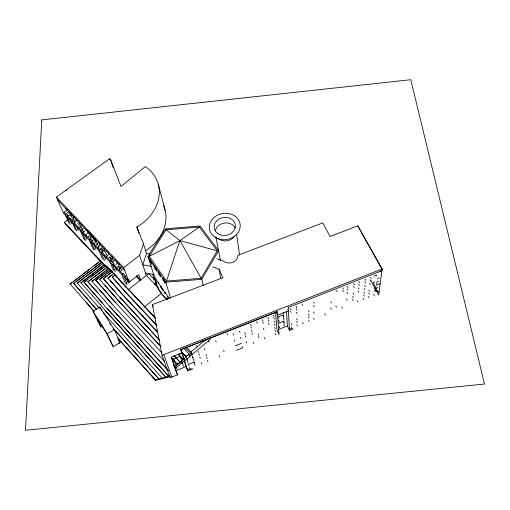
<?xml version="1.0" encoding="UTF-8"?>
<svg xmlns="http://www.w3.org/2000/svg" width="510" height="510" viewBox="0 0 510 510"><rect width="100%" height="100%" fill="white"/><g stroke="black" fill="none" stroke-linecap="round" stroke-linejoin="round"><path stroke-width="0.76" d="M89.715 234.096L89.346 233.708L89.639 232.719L91.316 235.327L89.964 233.905M89.639 232.719L89.346 233.708M216.801 258.717L223.17 260.91A8.555 7.414 -9.5 0 0 232.503 262.369A8.555 7.414 -9.5 0 0 237.921 255.274L322.747 222.889L330.072 236.5L357.829 225.828L360.117 230.297M374.831 282.024L373.154 282.687L376.201 288.22L375.762 291.765L377.432 291.102M357.829 225.828L382.149 268.999L378.707 294.92L370.662 280.296M154.861 284.299L155.518 281.89L156.353 283.114M166.496 281.061L179.794 240.663L199.384 227.052L217.222 250.831L201.067 278.288L166.496 281.061L149.322 256.345L166.037 229.793L199.384 227.052M136.489 275.591L140.671 279.952L138.816 274.68L129.157 282.228L63.387 212.81L56.38 197.102L109.586 158.725L110.562 159.662L121.029 186.462L145.375 166.572A45.447 36.777 -17.8 0 1 136.871 227.014L143.463 243.882L146.542 253.464L142.755 264.792L151.145 266.296M129.157 282.228L123.681 267.642L139.581 255.344L143.463 243.882M203.222 285.517L201.82 279.327L218.624 250.716L200.041 225.975L165.342 228.837L147.925 256.453L156.347 282.706M175.038 367.066L189.178 354.125L183.237 347.814M175.147 368.724L210.216 339.367L209.859 337.9M113.15 328.223L158.98 379L165.763 377.183L105.353 310.596L165.699 377.011L167.662 376.546L169.39 374.837M118.773 339.38L155.556 380.288L167.956 377.336L169.811 375.787L170.161 377.598L177.525 374.939L171.417 357.064L182.121 352.844L180.693 349.203M205.938 339.411L191.052 351.849L191.913 354.686L185.385 347.763M161.664 293.123L144.789 306.593L145.012 307.205M156.442 283.235L154.964 284.408L156.583 283.445M156.85 325.609L125.919 292.606L112.302 277.153L115.305 274.852L128.851 290.043L128.616 289.419L148.678 273.666L155.601 280.8M122.285 274.603L123.573 273.602M119.869 268.305L121.176 267.297M118.562 270.676L119.85 269.682L118.448 266.035L117.147 267.036M120.895 270.982L122.196 269.975L118.448 266.035M118.454 264.626L119.334 263.944M112.512 262.153L113.813 261.158L109.873 257.021L108.579 258.009M114.673 260.648L115.547 259.979M113.953 265.818L115.241 264.83M116.108 264.352L117.415 263.345L116.554 261.12M111.454 259.456L112.755 258.455L111.786 255.969M110.039 261.687L111.327 260.706L109.873 257.021M112.378 277.357L114.871 275.19L155.206 318.036M107.495 255.293L108.796 254.299L108.063 252.431M105.946 257.372L107.227 256.39L105.755 252.686L101.426 248.14L100.139 249.116M115.247 292.026L103.256 278.556L112.27 271.926M103.332 278.74L111.671 272.385M114.144 273.723L113.857 273.436L107.961 278.167L113.838 273.385L115.305 274.852M103.364 250.945L104.665 249.957L103.912 248.077M101.649 252.833L102.931 251.863L101.426 248.14M106.01 251.558L106.883 250.888M105.073 271.39L91.953 281.354L108.732 268.337L109.93 269.624L106.265 272.41M106.316 270.44L108.732 268.337M95.81 280.124L115.132 302.099L95.81 280.124L109.854 269.446L111.046 270.727L106.813 273.953M95.886 280.309L98.94 277.982M100.164 277.058L105.047 273.341M105.602 274.871L99.558 279.48L110.963 270.523L113.928 273.609M97.659 248.625L98.94 247.656L97.41 243.92L93.311 239.604L92.023 240.573M101.853 247.191L102.727 246.528M95.44 271.817L80.943 282.789L104.805 264.46M96.696 270.867L104.263 265.143M102.338 302.94L83.978 282.119L105.901 265.506L108.815 268.541M84.086 282.349L87.216 279.977M90.971 277.134L105.372 266.22M97.187 292.071L87.898 281.673L107.329 266.934L108.49 268.19M87.988 281.864L91.749 279.015M92.998 278.065L100.515 272.359M101.77 271.409L107.406 267.132M96.122 244.889L97.41 243.92M99.023 246.375L100.317 245.393L99.048 242.244M96.747 309.768L73.638 283.337L101.509 262.299M73.752 283.56L75.015 282.604M76.283 281.654L85.144 274.96M86.413 274.004L101.605 262.535M84.105 277.963L77.214 283.165L102.79 263.549M85.98 276.541L92.865 271.339M94.12 270.389L101.005 265.187M94.994 242.135L96.288 241.16L95.255 238.629M93.585 244.322L94.86 243.359M71.935 282.616L70.042 284.044L100.158 260.967M73.198 281.667L80.14 276.433M81.402 275.483L82.665 274.527M83.927 273.577L89.607 269.293M94.025 265.965L98.443 262.631M91.258 235.716L90.895 234.039L91.258 235.716L92.718 236.799L91.507 235.531M91.953 235.391L92.527 235.543L92.393 236.009L91.953 235.391L93.056 237.603L92.686 235.913L92.087 235.741M92.469 236.991L90.895 234.039M93.056 237.603L92.686 235.913M90.876 237.807L92.17 236.838L91.641 235.563M92.705 237.239L92.202 235.206M89.811 240.337L91.08 239.388L89.511 235.614L88.23 236.57M93.432 238.348L94.305 237.692M88.396 232.49L88.351 231.814L88.969 232.012L88.727 233.064L87.121 230.526L87.745 230.737L88.396 232.49L87.121 230.526M88.727 233.064L88.969 232.012M88.364 232.675L88.982 232.879M87.063 233.797L88.351 232.834L87.293 230.278M85.387 235.671L86.655 234.721M89.39 232.904L90.009 233.102M90.181 234.249L89.715 233.758L90.429 234.065L89.964 233.255M90.398 234.619L91.316 235.327M91.5 235.83L91.239 234.409M81.498 231.572L82.767 230.628L81.179 226.854L77.66 223.15M85.457 229.972L86.324 229.322M83.78 231.891L85.062 230.934M80.975 225.261L81.842 224.623M78.03 227.913L79.299 226.976M79.898 227.798L81.179 226.854M82.601 229.105L83.889 228.142M72.241 219.727L73.516 218.79L69.66 214.742L68.385 215.673M75.168 221.283L76.455 220.339L75.346 217.751M73.905 223.565L75.174 222.628L73.516 218.79M77.099 221.187L77.96 220.549M104.014 265.117L64.987 223.616L64.381 222.277L68.066 219.568M70.074 219.517L71.336 218.592M73.497 217.413L74.364 216.775M67.141 212.836L68.423 211.899L72.293 215.966L71.451 214.015M69.315 213.014L70.176 212.383M65.427 208.934L66.287 208.303M63.387 212.81L67.862 209.54M102.714 326.005L100.948 327.063L95.344 315.314L106.227 332.698L113.239 346.762L120.06 342.618L118.518 340.183M113.239 346.762L107.196 333.871L114.234 329.632L99.954 307.09L93.005 311.208L100.903 327.012M165.049 292.587L164.596 292.861L164.921 293.333L165.374 293.059M160.873 286.518L160.42 286.786L160.675 287.155L161.128 286.888M163.2 280.385L162.505 278.109L164.488 280.972L165.176 283.235L163.2 280.385L164.233 279.767M158.706 283.369L158.055 283.222L158.412 282.878M158.693 273.876L157.979 271.581L160 274.501L160.707 276.783L158.693 273.876L159.815 273.213M156.882 284.911L154.983 278.995L155.454 278.581M155.779 279.117L155.276 279.416L154.983 278.995M149.322 256.345L179.794 240.663M278.383 329.492L287.391 325.922L286.486 311.017M177.525 374.939L175.893 370.687L186.105 366.633L180.878 349.987M236.417 350.344L242.652 347.865L242.078 346.545M186.105 366.633L187.763 370.872L192.895 368.832L187.272 369.297M287.391 325.922L289.514 330.397L293.186 328.937L289.419 328.701M377.419 278.568L379.134 277.893M378.72 281.08L377.017 281.756L376.565 285.345L378.261 284.669M278.894 323.066L283.713 321.16L284.357 322.524M182.586 363.349L182.013 361.87L175.516 364.44L176.084 365.925M380.192 283.732L378.382 284.223M376.201 288.22L377.884 287.551M194.667 363.49L194.125 362.132L188.432 364.395L188.961 365.753M235.25 345.818L241.536 343.326M212.702 266.921L219.096 269.146L222.902 277.72L152.394 304.572L162.084 355.323L382.149 268.999M187.763 370.872L181.088 349.554L277.249 311.686L279.091 334.547L277 330.046L275.483 312.139M373.926 276.178L375.621 275.502M283.949 316.423L283.228 314.906L278.345 316.837L279.059 318.355M175.242 363.426L173.642 358.887L180.228 356.286L181.783 360.838M181.088 349.554L277.255 311.795M288.214 307.492L381.926 270.702L380.065 271.205M117.708 338.06L155.461 380.052L158.98 379M147.925 256.453L165.788 282.215L201.82 279.327M374.04 290.757L377.553 290.662M146.542 253.464L149.57 253.999M145.528 273.048L154.148 274.609M180.138 240.631L217.222 250.831M376.125 290.228L379.058 292.281M166.037 229.793L179.877 240.529M108.796 268.49L109.637 269.312M109.911 269.58L110.664 270.313M111.021 270.663L111.811 271.441M112.238 271.856L112.876 272.48M158.253 287.812L146.351 275.489L139.581 255.344M202.744 340.533L203.828 341.662M136.132 276.433L140.301 280.787M56.38 197.102L123.681 267.642M92.641 235.818L92.068 235.665L92.438 236.105M88.351 231.814L88.721 232.203M89.964 233.574L90.429 234.065M90.646 234.23L90.99 234.594M89.964 233.714L90.646 234.434M57.655 199.952L124.676 270.294M92.954 237.054L93.305 237.418M92.17 236.838L96.288 241.16M64.164 212.237L65.994 214.168M67.62 215.883L72.701 221.238M74.326 222.953L81.16 230.157M83.079 232.177L90.06 239.541M92.049 241.638L99.616 249.613M101.898 252.023L110.861 261.471M113.201 263.931L122.77 274.023M125.065 276.445L129.961 281.603M186.335 347.1L191.722 352.805M126.773 284.351L124.963 282.432L121.973 274.648L123.324 273.596L125.619 276.012L124.268 277.064L126.958 284.121M84.896 240.07L83.952 239.062L80.376 230.743L81.708 229.749L83.627 231.769L82.295 232.764L85.546 240.376M94.184 249.874L92.712 248.313L89.275 240.133L90.614 239.133L92.597 241.224L91.264 242.231L94.395 249.715M128.616 289.419L155.448 317.915M64.381 222.277L108.33 268.98M112.302 277.153L125.843 292.409L156.787 325.418M181.216 351.486L186.105 356.694M181.815 352.244L186.156 356.879M110.307 280.589L122.948 294.939L157.641 332.112M178.245 354.189L183.122 359.416M107.871 277.944L123.037 295.156L157.718 332.322M178.309 354.386L183.186 359.614M159.56 340.03L120.048 297.502L159.624 340.202M174.178 355.757L180.132 362.164M174.235 355.923L180.183 362.329M104.894 285.217L117.549 299.708L160.797 346.424M171.609 358.103L177.556 364.529M99.469 279.276L117.632 299.905L160.86 346.609M171.672 358.288L177.614 364.707M115.056 301.926L162.084 353.022M173.904 365.734L174.981 366.907M99.609 289.718L112.283 304.342L164.411 361.214M103.256 278.556L120.124 297.687M168.204 370.432L109.777 306.567L168.262 370.604M168.351 375.704L107.323 308.748L168.427 375.908M91.864 281.157L112.283 304.342M103.052 312.668L162.301 378.21M87.898 281.673L104.811 300.798M113.245 328.434L159.056 379.198M120.417 281.233L122.521 283.573M83.978 282.119L107.425 308.971M80.848 282.591L92.763 295.991M77.112 282.954L90.461 298.019M73.638 283.337L96.645 309.551M69.902 283.77L93.457 310.749M124.625 285.906L125.67 287.111M92.673 295.794L100.323 304.706M90.366 297.808L97.984 306.72M85.871 301.792L94.28 311.629M104.728 300.613L109.854 306.752M100.234 304.508L105.442 310.788M97.888 306.516L99.393 308.397M169.186 298.605L154.645 277.402A43.133 37.536 -13.8 0 0 167.388 299.395M161.46 287.952L163.2 290.483M162.409 289.47L163.276 290.738M166.846 298.401L167.165 298.873L166.719 299.14L166.4 298.669M109.822 323.499L110.657 324.813M93.005 311.208L107.196 333.871M89.754 233.287L91.067 235.518M87.369 230.341L88.612 232.49M360.889 231.667L371.305 250.161M372.077 251.532L382.105 269.344M180.055 240.771L201.067 278.288M375.985 274.826L376.692 276.108M370.368 277.045L371.076 278.32M370.075 279.69L370.776 280.965M374.391 287.895L375.079 289.151M369.667 283.337L370.362 284.606M373.613 294.289L374.289 295.532M365.16 279.097L365.861 280.379M364.892 281.737L365.587 283.012M368.921 290.062L369.603 291.318M364.522 285.37L365.217 286.639M368.603 292.918L369.285 294.168M364.204 288.52L364.892 289.788M368.207 296.438L368.889 297.681M358.919 281.558L359.614 282.84M363.847 292.071L364.522 293.333M358.683 284.185L359.378 285.466M363.553 294.92L364.236 296.176M358.358 287.806L359.046 289.081M363.203 298.426L363.872 299.676M358.077 290.942L358.759 292.217M353.723 283.598L354.418 284.892M353.519 286.225L354.208 287.506M352.984 292.963L353.666 294.232M357.198 300.811L357.867 302.067M347.348 286.116L348.03 287.41M352.71 296.482L353.379 297.751M347.17 288.724L347.858 290.018M352.486 299.313L353.156 300.575M346.934 292.319L347.61 293.601M342.803 287.908L343.491 289.202M342.656 290.509L343.338 291.803M346.494 298.949L347.163 300.218M336.523 290.381L337.199 291.682M341.713 306.963L342.369 308.225M335.829 305.917L336.485 307.192M330.831 301.729L331.494 303.01M330.62 307.983L331.27 309.258M324.723 313.714L325.361 314.989M313.51 302.009L314.166 303.316M313.516 305.522L314.166 306.829M313.535 312.005L314.179 313.299M313.548 318.151L314.185 319.432M308.391 310.609L309.028 311.91M308.435 314.026L309.073 315.32M308.474 316.774L309.105 318.061M302.028 303.979L302.679 305.299M308.518 320.152L309.149 321.434M296.112 306.306L296.756 307.632M296.214 308.83L296.852 310.15M302.532 322.53L303.157 323.818M296.348 312.305L296.986 313.618M296.603 318.718L297.234 320.019M296.712 321.434L297.336 322.734M290.368 308.575L291.006 309.901M290.496 311.087L291.133 312.413M296.845 324.787L297.464 326.075M287.78 309.608L288.411 310.928L277.529 315.212L275.974 311.903M291.153 323.64L291.771 324.94M291.325 326.98L291.943 328.274M283.279 312.439L283.745 313.42M284.172 319.808L283.458 318.297L283.228 314.906M284.58 325.865L283.942 324.513L283.713 321.16M278.613 320.216L279.321 321.727M279.155 326.406L279.792 327.764M273.558 315.199L274.182 316.538M273.781 317.685L274.405 319.018M274.087 321.102L274.705 322.428M274.354 324.073L274.966 325.393M274.648 327.414L275.26 328.727M274.89 330.091L275.496 331.404M267.903 317.424L268.528 318.769M275.183 333.393L275.789 334.694M268.158 319.904L268.776 321.236M268.509 323.308L269.121 324.64M262.357 319.617L262.969 320.956M262.637 322.078L263.249 323.423M99.954 307.09L101.573 310.622M263.364 328.421L263.97 329.747M264.422 337.671L265.022 338.978M256.664 321.855L257.276 323.206M258.207 333.929L258.806 335.255M118.932 343.306L120.111 342.745L114.234 329.632M258.544 336.581L259.137 337.894M250.55 324.264L251.156 325.616M250.901 326.712L251.5 328.058M251.379 330.078L251.978 331.417M251.793 332.998L252.386 334.331M253.094 342.172L253.68 343.485M68.799 222.806L65.216 214.735L66.536 213.773L68.161 215.481L66.842 216.45L70.405 224.502M244.736 332.705L245.329 334.044M245.195 335.612L245.788 336.944M246.126 341.502L246.712 342.828M69.64 218.841L71.706 223.546M239.483 331.213L240.076 332.571M240.541 337.454L241.128 338.793M75.505 230.01L71.916 221.812L73.242 220.836L74.874 222.551L73.548 223.533L76.819 231.036M233.025 333.763L233.618 335.121M76.353 225.968L78.419 230.743M234.173 339.972L234.753 341.317M226.995 333.553L227.581 334.917M66.07 190.109L66.357 190.778M85.093 235.237L86.859 239.394M223.546 350.466L224.107 351.804M215.673 340.61L216.246 341.981M79.471 222.787L80.006 224.069M219.096 355.674L219.651 357.013M208.513 340.833L209.081 342.21M94.293 245.31L95.988 249.396M102.446 259.035L98.825 250.212L100.164 249.199L102.453 251.602L101.107 252.622L104.397 260.693M204.459 348.617L205.02 349.987M206.008 354.616L206.556 355.967M206.665 357.159L207.213 358.511M207.468 360.296L208.016 361.635M196.592 345.531L197.153 346.915M198.122 351.122L198.677 352.493M198.894 353.927L199.442 355.298M103.938 255.274L105.717 259.686M199.761 357.089L200.309 358.447M201.31 362.744L201.852 364.089M155.461 380.052L155.422 379.542M192.213 355.049L191.664 353.672L185.85 355.974L186.392 357.351M193.022 357.835L192.474 356.471L193.934 360.972M113.258 270.102L110.064 262.076L111.416 261.043L113.755 263.511L112.404 264.543L115.279 271.817M116.229 275.846L116.739 277.14M113.507 269.739L113.685 270.179M187.24 360.124L186.698 358.753L188.196 363.247M189.376 367.487L189.911 368.832M179.405 353.672L179.89 354.922M115.177 267.151L116.605 270.791M183.574 366.448L182.013 361.87M173.642 358.887L174.19 360.309M176.556 367.525L177.123 369.004M173.897 364.854L175.548 369.151M126.958 279.544L128.291 283.082M167.662 376.546L167.956 377.336M162.084 355.323L170.161 377.598M163.895 354.896L171.876 377.19M152.394 304.572L153.172 306.822M171.201 356.974L175.893 370.687M109.586 158.725L109.816 159.413M110.562 159.662L113.239 167.764M136.871 227.014L138.822 233.051M160.835 286.403L161.562 288.711M165.01 292.479L165.374 293.645M168.383 298.235L167.937 296.794L167.522 297.043L167.229 296.61L167.605 296.253M165.788 282.215L170.544 297.993M189.178 354.125L189.86 356.407M194.125 362.132L195.03 365.236M158.419 184.881L165.106 210.177M152.777 274.488L154.103 279.875M219.096 269.146L220.849 278.428M218.624 250.716L220.441 260.648M215.883 236.583L218.433 250.493M236.576 234.109L239.592 255.045M88.6 231.629L88.644 232.305M288.195 307.128L289.514 330.397M163.595 205.696A43.497 35.878 -18.4 0 1 145.331 250.767M167.42 299.51A43.127 37.53 -13.8 0 1 154.683 277.516M234.651 236.149A10.525 8.97 -9.3 0 1 218.535 238.846M215.43 230.373A10.525 8.97 -9.3 0 1 224.738 222.998A10.525 8.97 -9.3 0 1 235.314 227.995M41.769 119.895L25.5 430.281L484.5 384.03L410.779 79.719L41.769 119.895M151.425 262.127L149.302 259.067L150.048 261.394L152.159 264.448L151.425 262.127M156.003 268.738L153.791 265.538L154.517 267.852L156.723 271.039L156.003 268.738M217.757 238.584A15.51 13.164 -9.3 0 0 240.197 225.095A15.51 13.164 -9.3 0 0 216.342 215.794A15.51 13.164 -9.3 0 0 217.757 238.584M219.925 234.702A10.627 9.021 -9.3 0 0 235.333 225.496A10.627 9.021 -9.3 0 0 219.013 219.077A10.627 9.021 -9.3 0 0 219.925 234.702"/></g></svg>
